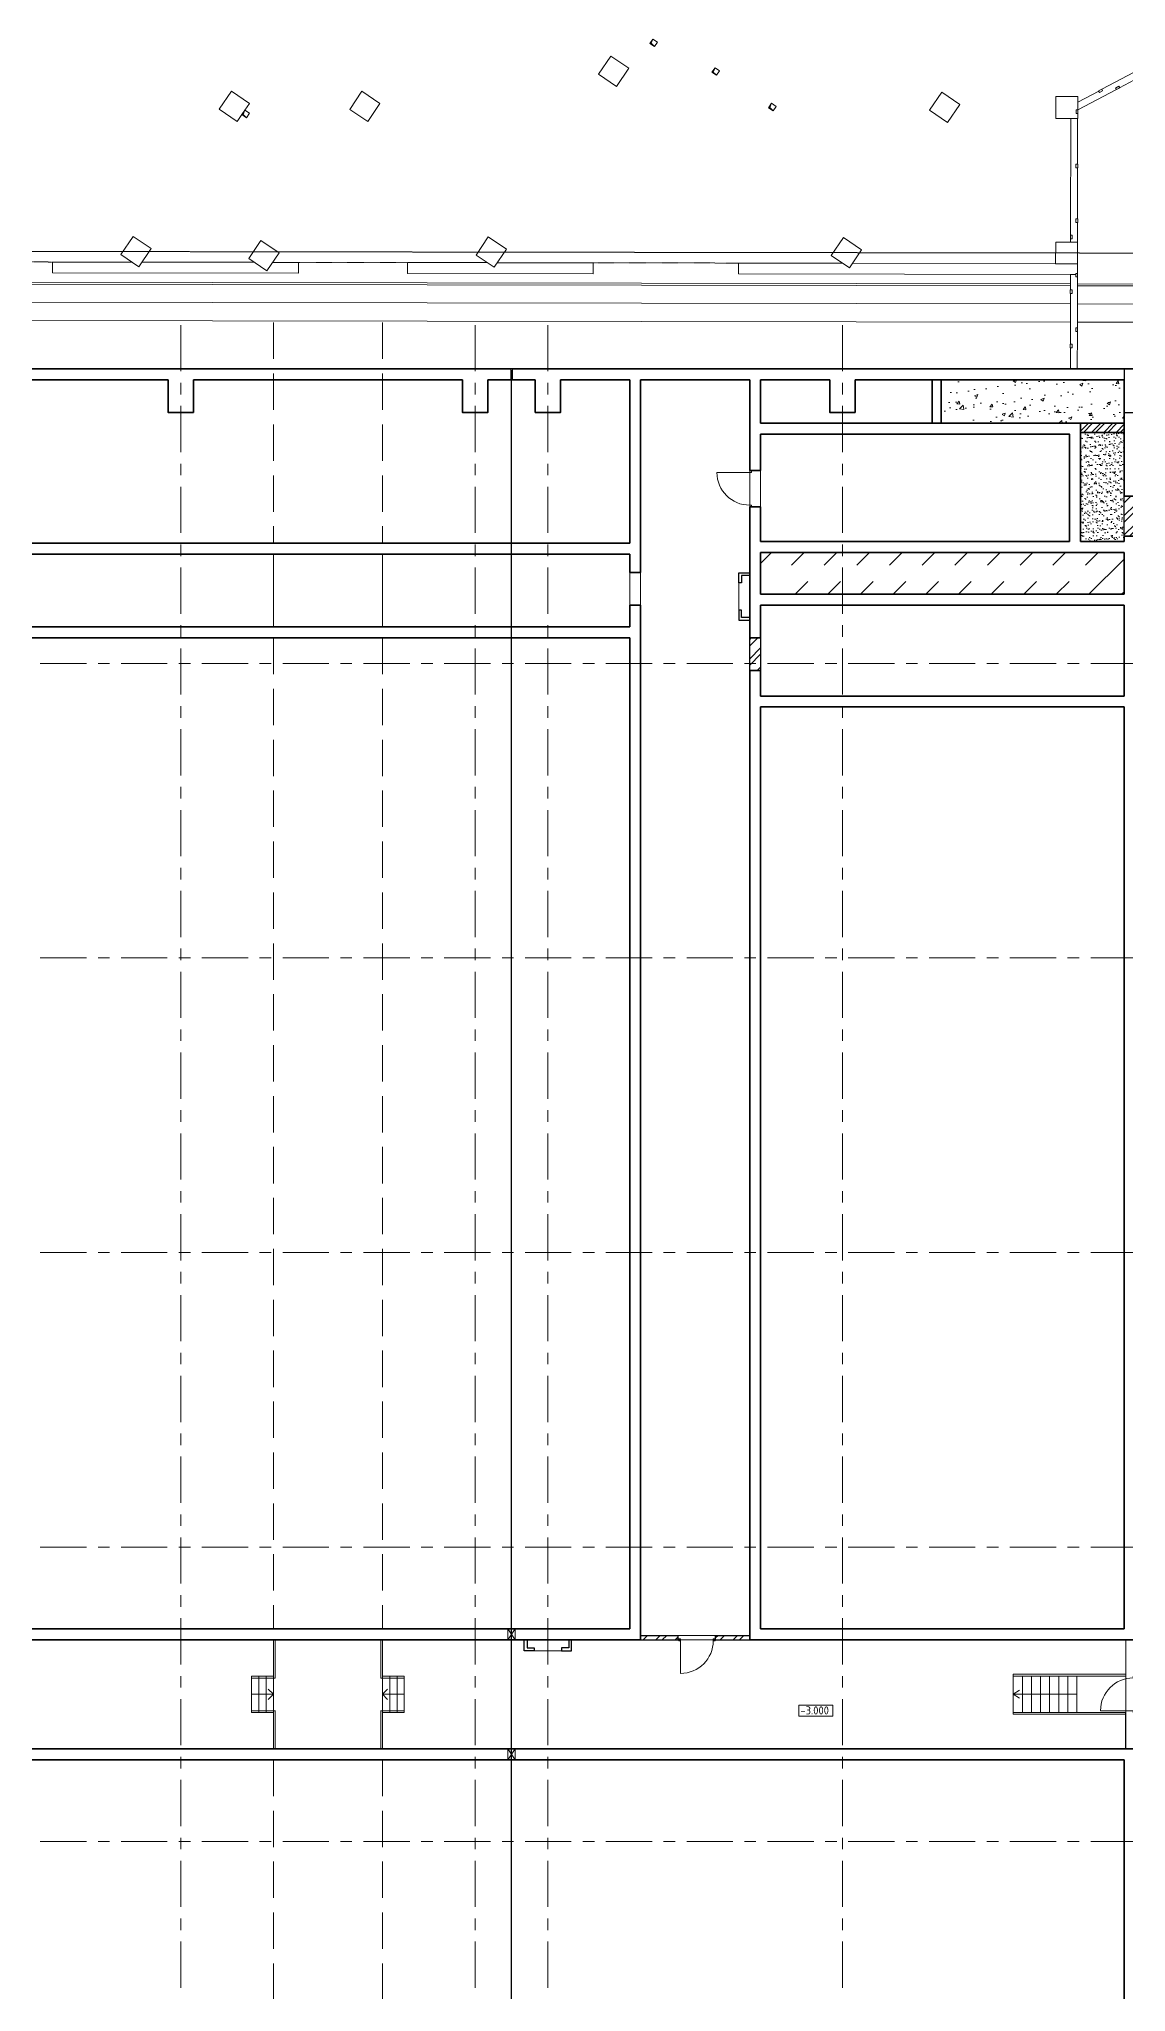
# Model space of a CAD drawing. Header units: millimetres. Extents: x -813692 to 807431, y 0 to 1813163.
# Drawn here: x -28907 to 991, y 823643 to 877344 of the extents above; entities that cross this region are included whole.
import ezdxf

# ---------------------------------------------------------------- set-up
doc = ezdxf.new("R2010")
doc.units = ezdxf.units.MM
for name, pattern in [('__Линия сетки__ш12_5 п3_0 ш3_0 п3_0_', [21.5, 12.5, -3, 3, -3]), ('KRST_Штрих__ш0_5 п0_5_', [1.0584, 0.5292, -0.5292]), ('ГОСТ 2.303 4', [7, 5, -2, 0]), ('Линия сетки', [22.225, 12.7, -3.175, 3.175, -3.175])]:
    doc.linetypes.add(name, pattern=pattern)
for name, color, linetype, lineweight in [('A-ANNO-DIMS', 7, 'Continuous', 9), ('KR_0.09', 252, 'Continuous', 0), ('KR_0.2', 252, 'Continuous', 20), ('KR_0.35', 252, 'Continuous', 35), ('KR_punk', 252, 'ГОСТ 2.303 4', 0), ('KR_strih', 252, 'Continuous', 0), ('S-GRID', 252, 'Continuous', 9), ('АР_двери', 252, 'Continuous', 0), ('АР_закладка проемов', 252, 'Continuous', 30), ('АР_кирпич120', 252, 'Continuous', 30), ('АР_кирпичные перегородки 120', 252, 'Continuous', 30), ('АР_монолит', 252, 'Continuous', 50), ('АР_Отметка на плане', 252, 'Continuous', 15), ('АР_Площади', 252, 'Continuous', 0), ('АР_сущ. стены', 252, 'Continuous', 30), ('АР_тонкая линия', 252, 'Continuous', 5)]:
    doc.layers.add(name, color=color, linetype=linetype, lineweight=lineweight)
doc.layers.add('АР_обшивка коробов', color=252, linetype='Continuous')
doc.styles.add('GOST 2.304', font='')
doc.styles.get('GOST 2.304').set_extended_font_data('GOST Common')
pattern_1 = [(45, (-1241.95, 1181845.07), (-265.16504, 265.16504), []), (45, (-1065.17, 1181845.07), (-265.16504, 265.16504), [])]
pattern_2 = [(37.5, (-1241.95, 1181845.07), (-6.299336, 192.68238), [0, -152, 0, -170, 0, -162.5]), (7.5, (-1241.95, 1181845.07), (176.97767, 282.2146), [0, -82, 0, -137, 0, -52.5]), (327.5, (-1364.95, 1181845.07), (311.41419, 0.565905), [0, -50, 0, -180, 0, -235]), (317.5, (-1364.95, 1181845.07), (300.61266, 87.76756), [0, -25, 0, -118, 0, -135])]

# ---------------------------------------------------------------- blocks, each defined once
blk = doc.blocks.new('КР_подвал')
at = {"layer": 'KR_0.09', "linetype": 'Continuous', "ltscale": 200}
h = blk.add_hatch(dxfattribs=at)
h.set_pattern_fill('BOUNDHATCH', color=256, scale=200, style=0, pattern_type=2)
h.set_pattern_definition([(45, (-423586.4, -213449), (-449.0128, 449.0128), [])])
h.paths.add_polyline_path([(228300, 78450), (228300, 79600), (238300, 79600), (238300, 78450), (228300, 78450), (228300, 78450), (228300, 79250), (237500, 79250), (237500, 78800), (229100, 78800), (229100, 78450)], flags=0)
at = {"layer": 'KR_strih', "ltscale": 200}
h = blk.add_hatch(dxfattribs=at)
h.set_pattern_fill('AR-CONC', color=256, scale=5)
h.set_pattern_definition([(50, (-423586.4, -213449), (910.92334, -79.6954), [95.25, -1047.75]), (355, (-423586.4, -213449), (-176.2171, 955.2842), [76.2, -838.2029]), (100.45144, (-423510.5, -213455.6), (734.7062, 875.5888), [80.95, -890.4512]), (46.1842, (-423586.4, -213195), (1355.3952, -210.2116), [142.875, -1571.625]), (96.63556, (-423473.5, -213212.5), (1187.0207, 1237.1306), [121.425, -1335.678]), (351.18415, (-423586.4, -213195), (1187.0207, 1237.1306), [114.2998, -1257.2987]), (21, (-423459.4, -213258.5), (758.07196, -511.326), [95.25, -1047.75]), (326, (-423459.4, -213258.5), (309.0101, 920.9398), [76.2, -838.2]), (71.45144, (-423396.3, -213301.1), (1067.0821, 409.6138), [80.95, -890.4497]), (37.5, (-423586.43, -213449), (15.44302, 422.7752), [0, -828.04, 0, -850.9, 0, -841.375]), (7.5, (-423586.43, -213449), (334.0983, 500.90287), [0, -485.14, 0, -808.99, 0, -320.675]), (327.5, (-423869.64, -213449), (677.95298, -28.64372), [0, -317.5, 0, -990.6, 0, -1314.45]), (317.5, (-423996.64, -213449), (740.6459, 127.13246), [0, -412.75, 0, -657.86, 0, -933.45])])
h.paths.add_polyline_path([(238300, 83150), (233270, 83150), (233270, 84350), (238300, 84350)])
h = blk.add_hatch(dxfattribs=at)
h.set_pattern_fill('ANSI32', color=256, scale=25)
h.set_pattern_definition([(45, (-423586.43, -213449), (-168.3798, 168.3798), []), (45, (-423474.18, -213449), (-168.3798, 168.3798), [])])
h.paths.add_polyline_path([(238300, 83150), (237100, 83150), (237100, 82900), (238300, 82900)])
at = {"layer": 'Defpoints', "ltscale": 200}
blk.add_lwpolyline([(221450, 11900), (221450, 84500)], dxfattribs=at)
for points in [[(238300, 83150), (233270, 83150), (233270, 84350), (238300, 84350)], [(238300, 83450), (239000, 83450), (239000, 84650), (238300, 84650)]]:
    blk.add_lwpolyline(points, close=True, dxfattribs=at)
at = {"layer": 'KR_0.2', "ltscale": 200}
for points in [[(221425, 84350), (221475, 84650)], [(221425, 84650), (221475, 84350)], [(214900, 77550), (214900, 79550)], [(217900, 77550), (217900, 79550)], [(221350, 50000), (221350, 49700)], [(221350, 49700), (221550, 50000)], [(221350, 50000), (221550, 49700)], [(221550, 50000), (221550, 49700)], [(214900, 49700), (214900, 46700)], [(217900, 49700), (217900, 46700)], [(221350, 46700), (221350, 46400)], [(221350, 46400), (221550, 46700)], [(221350, 46700), (221550, 46400)], [(221550, 46700), (221550, 46400)]]:
    blk.add_lwpolyline(points, dxfattribs=at)
for points in [[(221425, 84350), (221475, 84350), (221475, 84650), (221425, 84650)], [(228000, 80850), (228300, 80850), (228300, 81850), (228000, 81850)], [(238300, 80050), (238600, 80050), (238600, 81150), (238300, 81150)], [(224700, 78150), (225000, 78150), (225000, 79050), (224700, 79050)], [(228000, 76350), (228300, 76350), (228300, 77250), (228000, 77250)]]:
    blk.add_lwpolyline(points, close=True, dxfattribs=at)
at = {"layer": 'KR_0.35', "ltscale": 200}
for points in [[(2001, 17018), (47620, 84650), (238650, 84650)], [(204600, 84350), (212000, 84350)], [(212000, 84350), (212000, 83450), (212700, 83450), (212700, 84350)], [(212700, 84350), (220100, 84350)], [(220100, 84350), (220100, 83450), (220800, 83450), (220800, 84350)], [(220800, 84350), (222100, 84350)], [(222100, 84350), (222100, 83450), (222800, 83450), (222800, 84350)], [(222800, 84350), (224700, 84350)], [(224700, 79850), (224700, 84350)], [(225000, 84350), (228000, 84350)], [(225000, 79050), (225000, 84350)], [(228000, 81850), (228000, 84350)], [(228300, 84350), (230200, 84350)], [(228300, 83150), (228300, 84350)], [(230200, 84350), (230200, 83450), (230900, 83450), (230900, 84350)], [(230900, 84350), (238300, 84350)], [(233020, 83150), (233020, 84350)], [(233270, 83150), (233270, 84350)], [(238300, 84350), (238300, 81150)], [(237100, 79900), (237100, 83150), (228300, 83150)], [(236800, 79900), (236800, 82850), (228300, 82850)], [(228300, 81850), (228300, 82850)], [(237100, 83150), (238300, 83150)], [(237100, 82900), (238300, 82900)], [(228000, 81850), (228300, 81850)], [(238300, 81150), (238600, 81150)], [(228000, 80850), (228300, 80850)], [(228000, 80850), (228000, 77250), (228300, 77250), (228300, 78150)], [(228300, 79900), (228300, 80850)], [(238300, 80050), (238600, 80050)], [(238300, 80050), (238300, 79900)], [(135200, 79850), (224700, 79850)], [(135200, 79550), (224700, 79550)], [(224700, 79050), (224700, 79550)], [(228300, 79900), (236800, 79900)], [(228300, 78450), (228300, 79600)], [(228300, 79600), (238300, 79600)], [(237100, 79900), (238300, 79900)], [(238300, 78450), (238300, 79600)], [(224700, 79050), (225000, 79050)], [(228300, 78450), (238300, 78450)], [(224700, 77550), (224700, 78150)], [(224700, 78150), (225000, 78150)], [(225000, 49700), (225000, 78150)], [(228300, 78150), (238300, 78150)], [(238300, 75650), (238300, 78150)], [(139200, 77550), (224700, 77550)], [(135200, 75250), (139500, 75250), (139500, 77250), (224700, 77250)], [(224700, 50000), (224700, 77250)], [(228000, 49700), (228000, 76350)], [(228000, 76350), (228300, 76350)], [(228300, 75650), (228300, 76350)], [(228300, 75650), (238300, 75650)], [(228300, 50000), (228300, 75350)], [(228300, 75350), (238300, 75350)], [(238300, 50000), (238300, 75350)], [(135200, 50000), (224700, 50000)], [(228300, 50000), (238300, 50000)], [(134900, 49700), (225000, 49700)], [(228000, 49700), (238600, 49700)], [(62000, 46700), (238600, 46700)], [(62300, 46400), (238300, 46400)], [(238300, 33250), (238300, 46400)]]:
    blk.add_lwpolyline(points, dxfattribs=at)
at = {"layer": 'KR_punk', "ltscale": 200}
for points in [[(214900, 85919), (214900, 79850)], [(217900, 85919), (217900, 79850)], [(214900, 77250), (214900, 50000)], [(217900, 77250), (217900, 50000)], [(214900, 46400), (214900, 17150)], [(217900, 46400), (217900, 17150)]]:
    blk.add_lwpolyline(points, dxfattribs=at)
blk = doc.blocks.new('Д-1000-ОП-П')
at = {"layer": 'АР_двери'}
for points in [[(-1699.5, -550), (-1699.5, 350)], [(-1699.5, -550), (-1749.5, -550), (-1749.5, -600), (-1699.5, -600), (-1699.5, -550)], [(-749.5, -550), (-799.5, -550), (-799.5, -600), (-749.5, -600), (-749.5, -550)]]:
    blk.add_lwpolyline(points, dxfattribs=at)
blk.add_arc((-1699.5, -550), 900, 0, 90, dxfattribs=at)
blk = doc.blocks.new('Д-1000-ОП-Л')
at = {"layer": 'АР_двери'}
for points in [[(-318.5, -560), (-318.5, 340)], [(-1268.5, -560), (-1218.5, -560), (-1218.5, -610), (-1268.5, -610), (-1268.5, -560)], [(-318.5, -560), (-268.5, -560), (-268.5, -610), (-318.5, -610), (-318.5, -560)]]:
    blk.add_lwpolyline(points, dxfattribs=at)
blk.add_arc((-318.5, -560), 900, 90, 180, dxfattribs=at)
blk = doc.blocks.new('Оси200')
at = {"layer": 'S-GRID', "linetype": 'Линия сетки', "ltscale": 100}
for points in [[(-192003.6, -127703.3), (-192003.8, -221903.3)], [(-183903.6, -127703.3), (-183903.8, -221903.3)], [(-181903.6, -127703.3), (-181903.8, -221903.3)], [(-173803.6, -127703.3), (-173803.8, -221903.3)], [(-165703.8, -128903.8), (-412703.7, -128903.3)], [(-165703.8, -137003.8), (-412703.7, -137003.3)], [(-165703.8, -145104.1), (-412703.7, -145103.6)], [(-165703.8, -153204.1), (-412703.7, -153203.6)], [(-165703.8, -161304.1), (-412703.7, -161303.6)], [(-165703.8, -169404.1), (-412703.7, -169403.6)]]:
    blk.add_lwpolyline(points, dxfattribs=at)

msp = doc.modelspace()

# ---------------------------------------------------------------- hatches: boundary and pattern name
at = {"layer": 'АР_закладка проемов', "lineweight": 0}
h = msp.add_hatch(dxfattribs=at)
h.set_pattern_fill('ANSI32', color=256, scale=1000)
h.set_pattern_definition([(45, (-1241.97, 1181845.1), (-265.16504, 265.16504), []), (45, (-1065.2, 1181845.1), (-265.16504, 265.16504), [])])
h.paths.add_polyline_path([(1241.2, 864777.6), (941.2, 864777.6), (941.2, 863677.6), (1241.2, 863677.6)])
h = msp.add_hatch(dxfattribs=at)
h.set_pattern_fill('ANSI32', color=256, scale=1000)
h.set_pattern_definition(pattern_1)
h.paths.add_polyline_path([(1241.3, 864777.6), (941.3, 864777.6), (941.3, 863677.6), (1241.3, 863677.6)])
h = msp.add_hatch(dxfattribs=at)
h.set_pattern_fill('ANSI32', color=256, scale=1000)
h.set_pattern_definition(pattern_1)
h.paths.add_polyline_path([(-9358.7, 860877.6), (-9058.7, 860877.6), (-9058.7, 859977.6), (-9358.7, 859977.6)])
at = {"layer": 'АР_кирпичные перегородки 120', "lineweight": 0}
h = msp.add_hatch(dxfattribs=at)
h.set_pattern_fill('ANSI32', color=256, scale=1000)
h.set_pattern_definition(pattern_1)
h.paths.add_polyline_path([(-11328.7, 833447.6), (-12358.7, 833447.6), (-12358.7, 833327.6), (-11328.7, 833327.6)])
h.paths.add_polyline_path([(-9358.7, 833447.6), (-10298.7, 833447.6), (-10298.7, 833327.6), (-9358.7, 833327.6)])
at = {"layer": 'АР_тонкая линия', "transparency": 33554687}
h = msp.add_hatch(dxfattribs=at)
h.set_pattern_fill('AR-SAND', color=256, scale=100)
h.set_pattern_definition(pattern_2)
h.paths.add_polyline_path([(941.2, 864777.6), (941.2, 866527.6), (-258.8, 866527.6), (-258.8, 863527.6), (941.2, 863527.6), (941.2, 863677.6)])
h = msp.add_hatch(dxfattribs=at)
h.set_pattern_fill('AR-SAND', color=256, scale=100)
h.set_pattern_definition(pattern_2)
h.paths.add_polyline_path([(941.3, 864777.6), (941.3, 866527.6), (-258.7, 866527.6), (-258.7, 863527.6), (941.3, 863527.6), (941.3, 863677.6)])

# ---------------------------------------------------------------- linework, layer by layer
at = {"layer": 'Defpoints', "ltscale": 200}
msp.add_lwpolyline([(-15908.6, 795527.9), (-15908.6, 868127.9)], dxfattribs=at)
at = {"layer": 'KR_punk', "ltscale": 200}
for points in [[(-22458.6, 869546.4), (-22458.6, 863477.9)], [(-19458.6, 869546.4), (-19458.6, 863477.9)], [(-22458.6, 860877.9), (-22458.6, 833627.9)], [(-19458.6, 860877.9), (-19458.6, 833627.9)], [(-22458.6, 830027.9), (-22458.6, 800777.9)], [(-19458.6, 830027.9), (-19458.6, 800777.9)]]:
    msp.add_lwpolyline(points, dxfattribs=at)
at = {"layer": 'АР_закладка проемов', "lineweight": 0}
for p, q in [((941.2, 864777.6), (941.2, 863677.6)), ((941.3, 864777.6), (941.3, 863677.6))]:
    msp.add_line(p, q, dxfattribs=at)
at = {"layer": 'АР_закладка проемов'}
for points in [[(941.4, 864777.7), (1241.4, 864777.7), (1241.4, 863677.7), (941.4, 863677.7)], [(-9358.7, 860877.6), (-9058.7, 860877.6), (-9058.7, 859977.6), (-9358.7, 859977.6)]]:
    msp.add_lwpolyline(points, close=True, dxfattribs=at)
at = {"layer": 'АР_кирпич120', "color": 1}
for p, q in [((-12358.7, 833447.6), (-11328.7, 833447.6)), ((-11328.7, 833327.6), (-11328.7, 833447.6)), ((-10298.7, 833447.6), (-9358.7, 833447.6)), ((-10298.7, 833327.6), (-10298.7, 833447.6)), ((-12358.7, 833327.6), (-11328.7, 833327.6)), ((-10298.7, 833327.6), (-9358.7, 833327.6))]:
    msp.add_line(p, q, dxfattribs=at)
at = {"layer": 'АР_обшивка коробов', "lineweight": 30}
for points in [[(-9658.9, 862390.3), (-9658.9, 862665.3), (-9358.7, 862665.3), (-9358.7, 862590.3), (-9583.7, 862590.3), (-9583.7, 862390.3), (-9658.9, 862390.3)], [(-9658.9, 861640.5), (-9658.9, 861365.5), (-9358.7, 861365.5), (-9358.7, 861440.5), (-9583.7, 861440.5), (-9583.7, 861640.5), (-9658.9, 861640.5)], [(-15283.5, 833027.2), (-15558.5, 833027.2), (-15558.5, 833327.4), (-15483.5, 833327.4), (-15483.5, 833102.4), (-15283.5, 833102.4), (-15283.5, 833027.2)], [(-14533.8, 833027.2), (-14258.8, 833027.2), (-14258.8, 833327.4), (-14333.8, 833327.4), (-14333.8, 833102.4), (-14533.8, 833102.4), (-14533.8, 833027.2)]]:
    msp.add_lwpolyline(points, dxfattribs=at)
at = {"layer": 'АР_Отметка на плане'}
msp.add_lwpolyline([(-8008.6, 831530.3), (-7068.8, 831530.3), (-7068.8, 831231), (-8008.6, 831231)], close=True, dxfattribs=at)
at = {"layer": 'АР_Площади', "ltscale": 0.5}
for points in [[(-9358.7, 833447.6), (-12358.6, 833447.6), (-12358.6, 867977.6), (-9358.7, 867977.6), (-9358.7, 862665.3), (-9658.9, 862665.3), (-9658.9, 861365.5), (-9358.7, 861365.5)], [(-9058.7, 866477.6), (-558.7, 866477.6), (-558.7, 863527.6), (-9058.7, 863527.6)], [(-72620.1, 863177.6), (-58058.7, 863177.7), (-58058.7, 862877.6), (-56758.9, 862877.6), (-56758.9, 863177.6), (-12658.6, 863177.6), (-12658.6, 861177.7), (-72620.1, 861177.7)], [(-36718.9, 833327.6), (-15558.5, 833327.6), (-15558.5, 833027.2), (-14258.8, 833027.2), (-14258.8, 833327.4), (991.3, 833327.6), (991.3, 830327.6), (-36718.9, 830327.6)]]:
    msp.add_lwpolyline(points, close=True, dxfattribs=at)
at = {"layer": 'АР_сущ. стены'}
msp.add_lwpolyline([(1241.4, 831327.6), (1241.3, 830327.6), (991.3, 830327.6), (991.4, 831327.6)], dxfattribs=at)
at = {"layer": 'АР_тонкая линия'}
for p, q in [((-12020.3, 877344.1), (-12104.3, 877219.9)), ((-12020.3, 877344.1), (-12104.3, 877219.9)), ((-12104.3, 877219.9), (-11980.1, 877135.8)), ((-12104.3, 877219.9), (-11980.1, 877135.8)), ((-12020.3, 877344.1), (-12069.6, 877226.6)), ((-12069.6, 877226.6), (-12020.3, 877344.1)), ((-12069.6, 877226.6), (-11980.1, 877135.8)), ((-11980.1, 877135.8), (-12069.6, 877226.6)), ((-11896, 877260), (-12020.3, 877344.1)), ((-11896, 877260), (-12020.3, 877344.1)), ((-11980.1, 877135.8), (-11896, 877260)), ((-11980.1, 877135.8), (-11896, 877260)), ((-13182.5, 876875.7), (-13518.7, 876378.7)), ((-12685.5, 876539.4), (-13182.5, 876875.7)), ((-13021.8, 876042.5), (-12685.5, 876539.4)), ((-10311.6, 876555.4), (-10395.7, 876431.2)), ((-10311.6, 876555.4), (-10395.7, 876431.2)), ((-10395.7, 876431.2), (-10271.5, 876347.1)), ((-10395.7, 876431.2), (-10271.5, 876347.1)), ((-10311.6, 876555.4), (-10361, 876437.9)), ((-10361, 876437.9), (-10311.6, 876555.4)), ((-10361, 876437.9), (-10271.5, 876347.1)), ((-10271.5, 876347.1), (-10361, 876437.9)), ((-10187.4, 876471.4), (-10311.6, 876555.4)), ((-10187.4, 876471.4), (-10311.6, 876555.4)), ((-10271.5, 876347.1), (-10187.4, 876471.4)), ((-10271.5, 876347.1), (-10187.4, 876471.4)), ((329.3, 875962.3), (1566.4, 876617.7)), ((2053, 876660.5), (815.9, 876005.1)), ((-23614.5, 875912.5), (-23950.8, 875415.5)), ((-23117.6, 875576.2), (-23614.5, 875912.5)), ((-20026, 875907.1), (-20362.3, 875410.2)), ((-19529.1, 875570.8), (-20026, 875907.1)), ((-13518.7, 876378.7), (-13021.8, 876042.5)), ((-4073.8, 875883.2), (-4410, 875386.3)), ((-3576.9, 875546.9), (-4073.8, 875883.2)), ((-336.1, 875609.8), (240.9, 875915.5)), ((727.5, 875958.3), (-331.7, 875397.1)), ((326.5, 875967.6), (238.1, 875920.8)), ((238.1, 875920.8), (262, 875875.7)), ((327, 875966.7), (238.6, 875919.9)), ((238.6, 875919.9), (262, 875875.7)), ((262, 875875.7), (350.4, 875922.6)), ((262, 875875.7), (350.4, 875922.6)), ((350.4, 875922.6), (326.5, 875967.6)), ((350.4, 875922.6), (327, 875966.7)), ((794.8, 876044.9), (706.5, 875998)), ((794.8, 876044.9), (706.5, 875998)), ((706.5, 875998), (729.9, 875953.9)), ((706.5, 875998), (730.3, 875953)), ((729.9, 875953.9), (818.2, 876000.7)), ((730.3, 875953), (818.7, 875999.8)), ((818.2, 876000.7), (794.8, 876044.9)), ((818.7, 875999.8), (794.8, 876044.9)), ((-23950.8, 875415.5), (-23453.8, 875079.3)), ((-23243.7, 875389.9), (-23327.7, 875265.6)), ((-23243.7, 875389.9), (-23327.7, 875265.6)), ((-23243.7, 875389.9), (-23293, 875272.3)), ((-23293, 875272.3), (-23243.7, 875389.9)), ((-23243.7, 875389.9), (-23117.6, 875576.2)), ((-23119.4, 875305.8), (-23243.7, 875389.9)), ((-23119.4, 875305.8), (-23243.7, 875389.9)), ((-20362.3, 875410.2), (-19865.3, 875073.9)), ((-19865.3, 875073.9), (-19529.1, 875570.8)), ((-8756.4, 875577.9), (-8840.4, 875453.6)), ((-8756.4, 875577.9), (-8840.4, 875453.6)), ((-8840.4, 875453.6), (-8716.2, 875369.6)), ((-8840.4, 875453.6), (-8716.2, 875369.6)), ((-8756.4, 875577.9), (-8805.7, 875460.3)), ((-8805.7, 875460.3), (-8756.4, 875577.9)), ((-8805.7, 875460.3), (-8716.2, 875369.6)), ((-8716.2, 875369.6), (-8805.7, 875460.3)), ((-8632.1, 875493.8), (-8756.4, 875577.9)), ((-8632.1, 875493.8), (-8756.4, 875577.9)), ((-8716.2, 875369.6), (-8632.1, 875493.8)), ((-8716.2, 875369.6), (-8632.1, 875493.8)), ((-4410, 875386.3), (-3913.1, 875050)), ((-3913.1, 875050), (-3576.9, 875546.9)), ((-935.8, 875762), (-936.7, 875162)), ((-335.8, 875761.1), (-935.8, 875762)), ((-381.7, 875401.6), (-381.8, 875301.6)), ((-381.7, 875401.6), (-381.8, 875301.6)), ((-331.7, 875401.5), (-381.7, 875401.6)), ((-330.7, 875401.5), (-381.7, 875401.6)), ((-336.4, 875401.6), (-335.8, 875761.1)), ((-331.8, 875301.5), (-331.7, 875401.5)), ((-330.8, 875301.5), (-330.7, 875401.5)), ((-23453.8, 875079.3), (-23327.7, 875265.6)), ((-23327.7, 875265.6), (-23203.5, 875181.6)), ((-23327.7, 875265.6), (-23203.5, 875181.6)), ((-23293, 875272.3), (-23203.5, 875181.6)), ((-23203.5, 875181.6), (-23293, 875272.3)), ((-23203.5, 875181.6), (-23119.4, 875305.8)), ((-23203.5, 875181.6), (-23119.4, 875305.8)), ((-936.7, 875162), (-336.7, 875161.1)), ((-527.1, 875161.4), (-531.9, 871951.8)), ((-381.8, 875301.6), (-331.8, 875301.5)), ((-381.8, 875301.6), (-330.8, 875301.5)), ((-337.1, 875161.1), (-338.9, 873901.6)), ((-336.7, 875161.1), (-336.5, 875301.6)), ((-383.9, 873901.6), (-384.1, 873801.6)), ((-383.9, 873901.6), (-384.1, 873801.6)), ((-384.1, 873801.6), (-334.1, 873801.5)), ((-384.1, 873801.6), (-333.1, 873801.5)), ((-333.9, 873901.5), (-383.9, 873901.6)), ((-332.9, 873901.5), (-383.9, 873901.6)), ((-339.1, 873801.6), (-341.2, 872401.6)), ((-334.1, 873801.5), (-333.9, 873901.5)), ((-333.1, 873801.5), (-332.9, 873901.5)), ((-386.2, 872401.6), (-386.3, 872301.6)), ((-386.2, 872401.6), (-386.3, 872301.6)), ((-386.3, 872301.6), (-336.3, 872301.5)), ((-386.3, 872301.6), (-335.3, 872301.5)), ((-336.2, 872401.5), (-386.2, 872401.6)), ((-335.2, 872401.5), (-386.2, 872401.6)), ((-341.3, 872301.6), (-342.1, 871761.1)), ((-336.3, 872301.5), (-336.2, 872401.5)), ((-335.3, 872301.5), (-335.2, 872401.5)), ((-26318.5, 871916.5), (-26654.8, 871419.6)), ((-25821.6, 871580.3), (-26318.5, 871916.5)), ((-26157.9, 871083.3), (-25821.6, 871580.3)), ((-22801.9, 871805), (-23138.1, 871308.1)), ((-22304.9, 871468.7), (-22801.9, 871805)), ((-16548.2, 871901.9), (-16884.4, 871405)), ((-16051.2, 871565.6), (-16548.2, 871901.9)), ((-16387.5, 871068.7), (-16051.2, 871565.6)), ((-6777.8, 871887.2), (-7114.1, 871390.3)), ((-6280.9, 871551), (-6777.8, 871887.2)), ((-941.8, 871762), (-942.7, 871162)), ((-341.8, 871761.1), (-941.8, 871762)), ((-537.9, 871951.8), (-538, 871851.8)), ((-538, 871851.8), (-487, 871851.8)), ((-486.9, 871951.8), (-537.9, 871951.8)), ((-536.9, 871951.8), (-537, 871851.8)), ((-537, 871851.8), (-487, 871851.8)), ((-486.9, 871951.8), (-536.9, 871951.8)), ((-532, 871851.8), (-532.1, 871761.4)), ((-487, 871851.8), (-486.9, 871951.8)), ((-487, 871851.8), (-486.9, 871951.8)), ((-342.7, 871161.1), (-341.8, 871761.1)), ((-28537.7, 871213.4), (-28538.1, 870913.4)), ((-26345.2, 871210.1), (-28537.7, 871213.4)), ((-26654.8, 871419.6), (-26157.9, 871083.3)), ((-22985.9, 871205), (-26072.4, 871209.7)), ((-23138.1, 871308.1), (-22641.2, 870971.8)), ((-22641.2, 870971.8), (-22304.9, 871468.7)), ((-21767.7, 871203.2), (-22483.9, 871204.3)), ((-21767.7, 871203.2), (-21768.1, 870903.2)), ((-18767.7, 871198.7), (-18768.1, 870898.7)), ((-16574.8, 871195.4), (-18767.7, 871198.7)), ((-16884.4, 871405), (-16387.5, 871068.7)), ((-13667.7, 871191.1), (-16302, 871195)), ((-13667.7, 871191.1), (-13668.1, 870891.1)), ((-9667.7, 871185.1), (-9668.2, 870885.1)), ((-6804.5, 871180.8), (-9667.7, 871185.1)), ((-7114.1, 871390.3), (-6617.2, 871054.1)), ((-6617.2, 871054.1), (-6280.9, 871551)), ((-942.7, 871172), (-6531.7, 871180.4)), ((-942.7, 871162), (-342.7, 871161.1)), ((-343, 871161.1), (-343.4, 870901.6)), ((-533.9, 870561.4), (-76916.6, 870675.9)), ((-533.9, 870611.4), (-76882.8, 870725.8)), ((-28538.1, 870913.4), (-21768.1, 870903.2)), ((-18768.1, 870898.7), (-13668.1, 870891.1)), ((-9668.2, 870885.1), (-533.5, 870871.4)), ((-533.5, 870871.4), (-534.1, 870451.8)), ((-388.5, 870871.2), (-533.5, 870871.4)), ((-388.4, 870901.6), (-388.6, 870801.6)), ((-388.4, 870901.6), (-388.6, 870801.6)), ((-388.6, 870801.6), (-338.6, 870801.5)), ((-388.6, 870801.6), (-337.6, 870801.5)), ((-338.4, 870901.5), (-388.4, 870901.6)), ((-337.4, 870901.5), (-388.4, 870901.6)), ((-345.7, 869401.6), (-343.6, 870801.6)), ((1356.4, 870608.6), (-343.9, 870611.1)), ((1356.4, 870558.6), (-343.9, 870561.1)), ((-338.6, 870801.5), (-338.4, 870901.5)), ((-337.6, 870801.5), (-337.4, 870901.5)), ((-534.7, 870061.4), (-77254.7, 870176.4)), ((-540.1, 870451.9), (-540.3, 870351.9)), ((-540.3, 870351.9), (-489.3, 870351.8)), ((-489.1, 870451.8), (-540.1, 870451.9)), ((-539.1, 870451.8), (-539.3, 870351.8)), ((-539.3, 870351.8), (-489.3, 870351.8)), ((-489.1, 870451.8), (-539.1, 870451.8)), ((-536.4, 868951.8), (-534.3, 870351.8)), ((-489.3, 870351.8), (-489.1, 870451.8)), ((-489.3, 870351.8), (-489.1, 870451.8)), ((1355.6, 870058.6), (-344.7, 870061.1)), ((-535.4, 869561.4), (-77592.7, 869676.9)), ((1354.9, 869558.6), (-345.4, 869561.1)), ((-542.4, 868951.9), (-542.5, 868851.9)), ((-491.4, 868951.8), (-542.4, 868951.9)), ((-541.4, 868951.9), (-541.5, 868851.9)), ((-491.4, 868951.8), (-541.4, 868951.9)), ((-491.5, 868851.8), (-491.4, 868951.8)), ((-491.5, 868851.8), (-491.4, 868951.8)), ((-390.7, 869401.6), (-390.8, 869301.6)), ((-390.7, 869401.6), (-390.8, 869301.6)), ((-390.8, 869301.6), (-340.8, 869301.6)), ((-390.8, 869301.6), (-339.8, 869301.5)), ((-340.7, 869401.6), (-390.7, 869401.6)), ((-339.7, 869401.5), (-390.7, 869401.6)), ((-347.4, 868277.6), (-345.8, 869301.6)), ((-340.8, 869301.6), (-340.7, 869401.6)), ((-339.8, 869301.5), (-339.7, 869401.5)), ((-542.5, 868851.9), (-491.5, 868851.8)), ((-541.5, 868851.9), (-491.5, 868851.8)), ((-537.4, 868277.6), (-536.5, 868851.8)), ((991.3, 832377.7), (-2108.7, 832377.7)), ((-2108.7, 832377.7), (-2108.7, 831277.7)), ((991.3, 832327.7), (-2108.7, 832327.7)), ((-2108.7, 831827.7), (-1935.6, 831937.9)), ((-2108.7, 831827.7), (-358.7, 831827.7)), ((-2108.7, 831827.7), (-1935.6, 831717.4)), ((-1858.7, 832327.7), (-1858.7, 831327.7)), ((-1608.7, 832327.7), (-1608.7, 831327.7)), ((-1358.7, 832327.7), (-1358.7, 831327.7)), ((-1108.7, 832327.7), (-1108.7, 831327.7)), ((-858.7, 832327.7), (-858.7, 831327.7)), ((-608.7, 832327.7), (-608.7, 831327.7)), ((-358.7, 832327.7), (-358.7, 831327.7)), ((-2108.7, 831327.7), (991.3, 831327.7)), ((-2108.7, 831277.7), (991.3, 831277.7))]:
    msp.add_line(p, q, dxfattribs=at)
at = {"layer": 'АР_тонкая линия', "linetype": '__Линия сетки__ш12_5 п3_0 ш3_0 п3_0_'}
msp.add_line((-144260.8, 871676.8), (1357.7, 871458.6), dxfattribs=at)
at = {"layer": 'АР_тонкая линия', "linetype": 'KRST_Штрих__ш0_5 п0_5_'}
for p, q in [((-32537.7, 871219.4), (-28537.7, 871213.4)), ((-21767.7, 871203.2), (-18767.7, 871198.7)), ((-13667.7, 871191.1), (-9667.7, 871185.1))]:
    msp.add_line(p, q, dxfattribs=at)
at = {"layer": 'АР_тонкая линия', "linetype": 'Continuous'}
for p, q in [((-22458.7, 833327.9), (-22458.7, 830327.9)), ((-22408.7, 833327.6), (-22408.7, 832273.8)), ((-19508.7, 833327.6), (-19508.7, 832273.8)), ((-19458.7, 833327.9), (-19458.7, 830327.9)), ((-23058.7, 832327.9), (-22458.7, 832327.9)), ((-23058.7, 832327.9), (-23058.7, 831322.9)), ((-23058.7, 832273.8), (-22408.7, 832273.8)), ((-22458.7, 831827.6), (-23058.7, 831827.6)), ((-22858.7, 832327.9), (-22858.7, 831322.9)), ((-22658.7, 832327.9), (-22658.7, 831322.9)), ((-22458.7, 831827.6), (-22600.2, 831969)), ((-22458.7, 831827.6), (-22600.2, 831686.2)), ((-18858.7, 832273.8), (-19508.7, 832273.8)), ((-18858.7, 832327.9), (-19458.7, 832327.9)), ((-19458.7, 831827.6), (-19317.3, 831969)), ((-19458.7, 831827.6), (-18858.7, 831827.6)), ((-19458.7, 831827.6), (-19317.3, 831686.2)), ((-19258.7, 832327.9), (-19258.7, 831322.9)), ((-19058.7, 832327.9), (-19058.7, 831322.9)), ((-18858.7, 832327.9), (-18858.7, 831327.9)), ((-23058.7, 831373.8), (-22408.7, 831373.8)), ((-23058.7, 831322.9), (-22458.7, 831322.9)), ((-22408.7, 831378.8), (-22408.7, 830327.6)), ((-19508.7, 831378.8), (-19508.7, 830327.6)), ((-18858.7, 831373.8), (-19508.7, 831373.8)), ((-18858.7, 831322.9), (-19458.7, 831322.9))]:
    msp.add_line(p, q, dxfattribs=at)

# ---------------------------------------------------------------- block references
at = {"layer": 'A-ANNO-DIMS', "color": 18, "lineweight": 0, "true_color": 0x000000}
msp.add_blockref('Оси200', (166995, 997181.2), dxfattribs=at)
at = {"layer": 'АР_двери', "color": 0}
for p, rotation in [((-9918.7, 865746.1), 90), ((-11579.4, 832742.6), 180)]:
    msp.add_blockref('Д-1000-ОП-Л', p, dxfattribs=dict(at, rotation=rotation))
at = {"layer": 'АР_двери', "rotation": 89.99999999999999}
msp.add_blockref('Д-1000-ОП-П', (641.9, 833077.1), dxfattribs=at)
at = {"layer": 'АР_монолит'}
msp.add_blockref('КР_подвал', (-237358.6, 783627.7), dxfattribs=at)

# ---------------------------------------------------------------- texts
at = {"layer": 'АР_Отметка на плане', "insert": (-7962.8, 831274.9), "char_height": 220, "attachment_point": 7, "style": 'GOST 2.304'}
msp.add_mtext('-3.000', dxfattribs=at)

doc.saveas('drawing.dxf')
